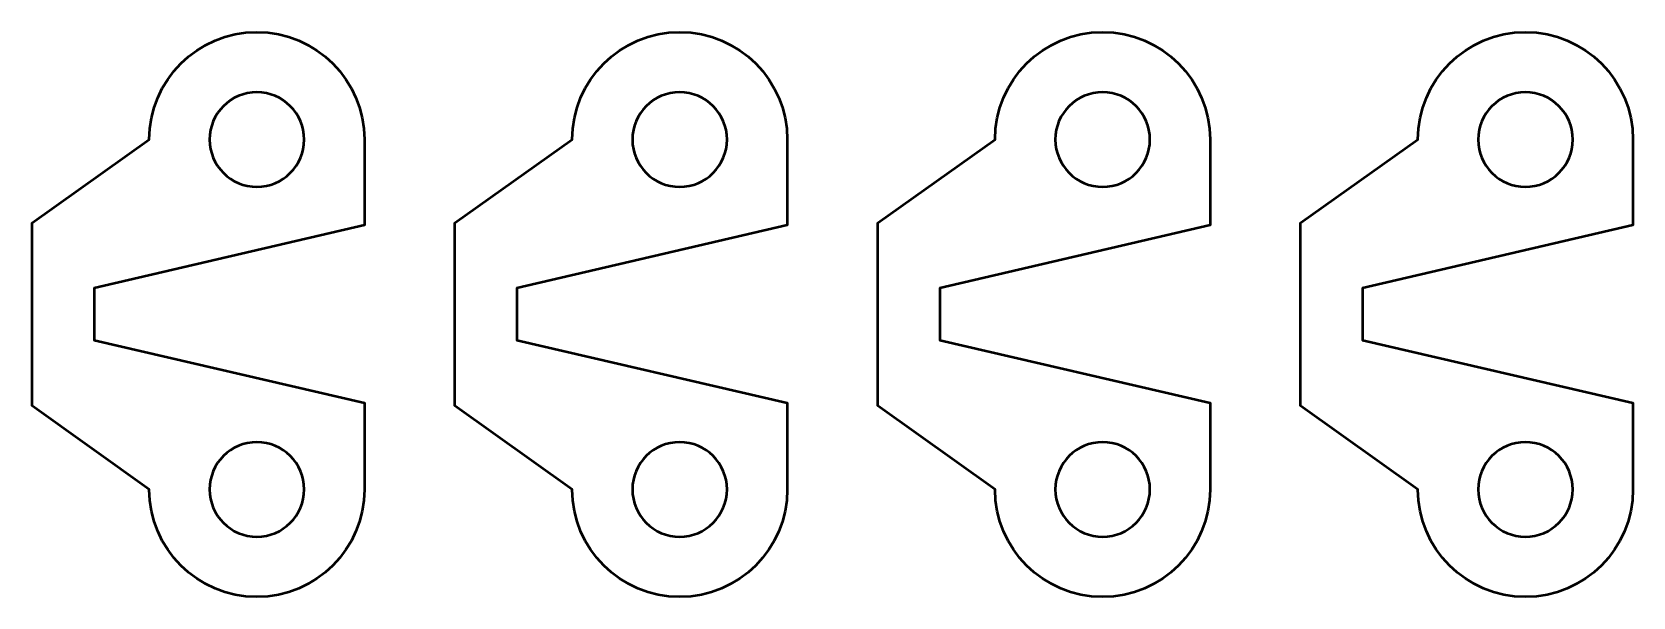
# Model space of a CAD drawing. Header units: inches. Extents: x 247 to 2765, y -1897 to -1110.
# Drawn here: x 1555.22 to 1592.44, y -1189.65 to -1176.51 of the extents above; entities that cross this region are included whole.
import ezdxf

# ---------------------------------------------------------------- set-up
doc = ezdxf.new("R2010")
doc.units = ezdxf.units.IN
doc.header["$MEASUREMENT"] = 0
doc.layers.add('Layer 1', color=7, linetype='Continuous')

msp = doc.modelspace()

# ---------------------------------------------------------------- linework, layer by layer
at = {"layer": 'Layer 1', "color": 18, "lineweight": 50, "true_color": 0x010101}
for points, knots in [([(1560.445, -1176.515), (1559.067, -1176.515), (1557.945, -1177.636), (1557.945, -1179.014), (1557.945, -1179.014), (1555.218, -1180.952), (1555.218, -1180.952), (1555.218, -1180.952), (1555.218, -1185.204), (1555.218, -1185.204), (1555.218, -1185.204), (1557.945, -1187.15), (1557.945, -1187.15), (1557.945, -1188.528), (1559.067, -1189.65), (1560.445, -1189.65), (1561.824, -1189.65), (1562.945, -1188.528), (1562.945, -1187.15), (1562.945, -1187.15), (1562.945, -1185.138), (1562.945, -1185.138), (1562.945, -1185.138), (1556.66, -1183.682), (1556.66, -1183.682), (1556.66, -1183.682), (1556.66, -1182.473), (1556.66, -1182.473), (1556.66, -1182.473), (1562.945, -1181.009), (1562.945, -1181.009), (1562.945, -1181.009), (1562.945, -1179.015), (1562.945, -1179.015), (1562.945, -1177.636), (1561.824, -1176.515), (1560.445, -1176.515)], [0, 0, 0, 0, 1, 1, 1, 2, 2, 2, 3, 3, 3, 4, 4, 4, 5, 5, 5, 6, 6, 6, 7, 7, 7, 8, 8, 8, 9, 9, 9, 10, 10, 10, 11, 11, 11, 12, 12, 12, 12]), ([(1570.277, -1176.515), (1568.898, -1176.515), (1567.777, -1177.636), (1567.777, -1179.014), (1567.777, -1179.014), (1565.049, -1180.952), (1565.049, -1180.952), (1565.049, -1180.952), (1565.049, -1185.204), (1565.049, -1185.204), (1565.049, -1185.204), (1567.777, -1187.15), (1567.777, -1187.15), (1567.777, -1188.528), (1568.898, -1189.65), (1570.277, -1189.65), (1571.655, -1189.65), (1572.777, -1188.528), (1572.777, -1187.15), (1572.777, -1187.15), (1572.777, -1185.138), (1572.777, -1185.138), (1572.777, -1185.138), (1566.491, -1183.682), (1566.491, -1183.682), (1566.491, -1183.682), (1566.491, -1182.473), (1566.491, -1182.473), (1566.491, -1182.473), (1572.777, -1181.009), (1572.777, -1181.009), (1572.777, -1181.009), (1572.777, -1179.015), (1572.777, -1179.015), (1572.777, -1177.636), (1571.656, -1176.515), (1570.277, -1176.515)], [0, 0, 0, 0, 1, 1, 1, 2, 2, 2, 3, 3, 3, 4, 4, 4, 5, 5, 5, 6, 6, 6, 7, 7, 7, 8, 8, 8, 9, 9, 9, 10, 10, 10, 11, 11, 11, 12, 12, 12, 12]), ([(1580.109, -1176.515), (1578.73, -1176.515), (1577.609, -1177.636), (1577.609, -1179.014), (1577.609, -1179.014), (1574.88, -1180.952), (1574.88, -1180.952), (1574.88, -1180.952), (1574.88, -1185.204), (1574.88, -1185.204), (1574.88, -1185.204), (1577.609, -1187.15), (1577.609, -1187.15), (1577.609, -1188.528), (1578.73, -1189.65), (1580.109, -1189.65), (1581.487, -1189.65), (1582.609, -1188.528), (1582.609, -1187.15), (1582.609, -1187.15), (1582.609, -1185.138), (1582.609, -1185.138), (1582.609, -1185.138), (1576.322, -1183.682), (1576.322, -1183.682), (1576.322, -1183.682), (1576.322, -1182.473), (1576.322, -1182.473), (1576.322, -1182.473), (1582.609, -1181.009), (1582.609, -1181.009), (1582.609, -1181.009), (1582.609, -1179.015), (1582.609, -1179.015), (1582.609, -1177.636), (1581.487, -1176.515), (1580.109, -1176.515)], [0, 0, 0, 0, 1, 1, 1, 2, 2, 2, 3, 3, 3, 4, 4, 4, 5, 5, 5, 6, 6, 6, 7, 7, 7, 8, 8, 8, 9, 9, 9, 10, 10, 10, 11, 11, 11, 12, 12, 12, 12]), ([(1589.94, -1176.515), (1588.561, -1176.515), (1587.44, -1177.636), (1587.44, -1179.014), (1587.44, -1179.014), (1584.712, -1180.952), (1584.712, -1180.952), (1584.712, -1180.952), (1584.712, -1185.204), (1584.712, -1185.204), (1584.712, -1185.204), (1587.44, -1187.15), (1587.44, -1187.15), (1587.44, -1188.528), (1588.561, -1189.65), (1589.94, -1189.65), (1591.318, -1189.65), (1592.44, -1188.528), (1592.44, -1187.15), (1592.44, -1187.15), (1592.44, -1185.138), (1592.44, -1185.138), (1592.44, -1185.138), (1586.154, -1183.682), (1586.154, -1183.682), (1586.154, -1183.682), (1586.154, -1182.473), (1586.154, -1182.473), (1586.154, -1182.473), (1592.44, -1181.009), (1592.44, -1181.009), (1592.44, -1181.009), (1592.44, -1179.015), (1592.44, -1179.015), (1592.44, -1177.636), (1591.319, -1176.515), (1589.94, -1176.515)], [0, 0, 0, 0, 1, 1, 1, 2, 2, 2, 3, 3, 3, 4, 4, 4, 5, 5, 5, 6, 6, 6, 7, 7, 7, 8, 8, 8, 9, 9, 9, 10, 10, 10, 11, 11, 11, 12, 12, 12, 12]), ([(1560.445, -1177.915), (1561.053, -1177.915), (1561.546, -1178.407), (1561.546, -1179.014), (1561.546, -1179.622), (1561.053, -1180.114), (1560.445, -1180.114), (1559.838, -1180.114), (1559.346, -1179.622), (1559.346, -1179.014), (1559.345, -1178.407), (1559.838, -1177.915), (1560.445, -1177.915)], [0, 0, 0, 0, 1, 1, 1, 2, 2, 2, 3, 3, 3, 4, 4, 4, 4]), ([(1570.277, -1177.915), (1570.885, -1177.915), (1571.377, -1178.407), (1571.377, -1179.014), (1571.377, -1179.622), (1570.885, -1180.114), (1570.277, -1180.114), (1569.67, -1180.114), (1569.177, -1179.622), (1569.177, -1179.014), (1569.177, -1178.407), (1569.67, -1177.915), (1570.277, -1177.915)], [0, 0, 0, 0, 1, 1, 1, 2, 2, 2, 3, 3, 3, 4, 4, 4, 4]), ([(1580.109, -1177.915), (1580.716, -1177.915), (1581.209, -1178.407), (1581.209, -1179.014), (1581.209, -1179.622), (1580.716, -1180.114), (1580.109, -1180.114), (1579.501, -1180.114), (1579.009, -1179.622), (1579.009, -1179.014), (1579.008, -1178.407), (1579.501, -1177.915), (1580.109, -1177.915)], [0, 0, 0, 0, 1, 1, 1, 2, 2, 2, 3, 3, 3, 4, 4, 4, 4]), ([(1589.94, -1177.915), (1590.548, -1177.915), (1591.041, -1178.407), (1591.041, -1179.014), (1591.041, -1179.622), (1590.548, -1180.114), (1589.94, -1180.114), (1589.332, -1180.114), (1588.84, -1179.622), (1588.84, -1179.014), (1588.84, -1178.407), (1589.332, -1177.915), (1589.94, -1177.915)], [0, 0, 0, 0, 1, 1, 1, 2, 2, 2, 3, 3, 3, 4, 4, 4, 4]), ([(1560.445, -1186.049), (1561.053, -1186.049), (1561.545, -1186.542), (1561.545, -1187.15), (1561.545, -1187.757), (1561.053, -1188.249), (1560.445, -1188.249), (1559.838, -1188.249), (1559.346, -1187.757), (1559.346, -1187.15), (1559.345, -1186.542), (1559.838, -1186.049), (1560.445, -1186.049)], [0, 0, 0, 0, 1, 1, 1, 2, 2, 2, 3, 3, 3, 4, 4, 4, 4]), ([(1570.277, -1186.049), (1570.885, -1186.049), (1571.377, -1186.542), (1571.377, -1187.15), (1571.377, -1187.757), (1570.885, -1188.249), (1570.277, -1188.249), (1569.67, -1188.249), (1569.177, -1187.757), (1569.177, -1187.15), (1569.177, -1186.542), (1569.67, -1186.049), (1570.277, -1186.049)], [0, 0, 0, 0, 1, 1, 1, 2, 2, 2, 3, 3, 3, 4, 4, 4, 4]), ([(1580.109, -1186.049), (1580.716, -1186.049), (1581.209, -1186.542), (1581.209, -1187.15), (1581.209, -1187.757), (1580.716, -1188.249), (1580.109, -1188.249), (1579.502, -1188.249), (1579.009, -1187.757), (1579.009, -1187.15), (1579.009, -1186.542), (1579.502, -1186.049), (1580.109, -1186.049)], [0, 0, 0, 0, 1, 1, 1, 2, 2, 2, 3, 3, 3, 4, 4, 4, 4]), ([(1589.94, -1186.049), (1590.548, -1186.049), (1591.04, -1186.542), (1591.04, -1187.15), (1591.04, -1187.757), (1590.548, -1188.249), (1589.94, -1188.249), (1589.332, -1188.249), (1588.84, -1187.757), (1588.84, -1187.15), (1588.84, -1186.542), (1589.332, -1186.049), (1589.94, -1186.049)], [0, 0, 0, 0, 1, 1, 1, 2, 2, 2, 3, 3, 3, 4, 4, 4, 4])]:
    msp.add_open_spline(points, degree=3, knots=knots, dxfattribs=at)

doc.saveas('drawing.dxf')
